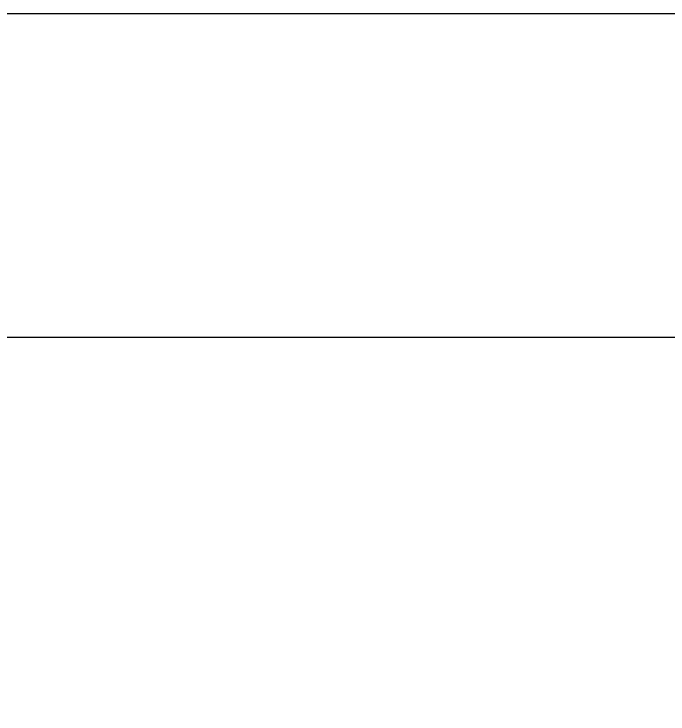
# Model space of a CAD drawing. Extents: x 16296660632 to 16296677930, y -37409619871 to -37409616275.
# Drawn here: x 16296677203.36 to 16296677234.69, y -37409616624.9 to -37409616591.35 of the extents above; entities that cross this region are included whole.
import ezdxf

# ---------------------------------------------------------------- set-up
doc = ezdxf.new("R2010")
doc.units = 0
doc.header["$LTSCALE"] = 10
doc.header["$MEASUREMENT"] = 0
doc.header["$PDMODE"] = 3
doc.header["$PDSIZE"] = -10
doc.layers.get('0').update_dxf_attribs({"linetype": 'CONTINUOUS'})
doc.layers.get('DEFPOINTS').update_dxf_attribs({"linetype": 'CONTINUOUS'})
doc.styles.add('Daelim Dimension', font='NanumGothic.ttf')
doc.dimstyles.new('DEFAULT', dxfattribs={"dimscale": 2, "dimtxt": 2, "dimasz": 2, "dimexe": 0, "dimexo": 2, "dimgap": 1, "dimtad": 1, "dimdec": 1, "dimzin": 9, "dimdsep": 46, "dimtxsty": 'Daelim Dimension', "dimcen": 0.5, "dimclrd": 252, "dimclre": 252, "dimclrt": 3, "dimadec": 1, "dimazin": 0, "dimtfac": 1, "dimtdec": 1, "dimtix": 1, "dimtmove": 0, "dimatfit": 3, "dimfxl": 1, "dimtolj": 1, "dimtzin": 1, "dimlwd": 9, "dimlwe": 9, "dimarcsym": 0})

# ---------------------------------------------------------------- blocks, each defined once
blk = doc.blocks.new('*D4')
at = {"color": 5, "lineweight": 9, "transparency": 16777216}
for p, q in [((16296677189.30537, -37409616620.09404), (16296677189.30537, -37409616654.751022)), ((16296677706.603531, -37409616620.09404), (16296677706.603531, -37409616654.751022)), ((16296677193.30537, -37409616654.751022), (16296677702.603531, -37409616654.751022))]:
    blk.add_line(p, q, dxfattribs=at)
at = {"color": 5, "transparency": 16777216}
for points in [[(16296677193.30537, -37409616654.084358), (16296677193.30537, -37409616655.417686), (16296677189.30537, -37409616654.751022)], [(16296677702.603531, -37409616654.084358), (16296677702.603531, -37409616655.417686), (16296677706.603531, -37409616654.751022)]]:
    blk.add_solid(points, dxfattribs=at)
at = {"layer": 'DEFPOINTS', "color": 0, "transparency": 16777216}
for p in [(16296677189.30537, -37409616616.09404), (16296677706.603531, -37409616616.09404), (16296677706.603531, -37409616654.751022)]:
    blk.add_point(p, dxfattribs=at)
at = {"color": 7, "transparency": 16777216, "insert": (16296677447.954451, -37409616648.190224), "char_height": 8, "attachment_point": 5, "style": 'Daelim Dimension'}
blk.add_mtext('\\A1;517.3', dxfattribs=at)

msp = doc.modelspace()

# ---------------------------------------------------------------- linework, layer by layer
at = {"color": 7, "linetype": 'Continuous', "lineweight": 15}
for p, q in [((16296677700.36727, -37409616591.3452), (16296677195.541599, -37409616591.3452)), ((16296677195.542139, -37409616606.8452), (16296677700.366739, -37409616606.8452))]:
    msp.add_line(p, q, dxfattribs=at)

# ---------------------------------------------------------------- dimensions: what is measured, and where the dimension line sits
dim = msp.add_linear_dim(base=(16296677706.603531, -37409616654.751022), p1=(16296677189.30537, -37409616616.09404), p2=(16296677706.603531, -37409616616.09404), dimstyle='DEFAULT', override={"dimtxt": 4, "dimclrd": 5, "dimclre": 5, "dimclrt": 7})
dim.commit()
dim.dimension.update_dxf_attribs({"geometry": '*D4', "text_midpoint": (16296677447.954451, -37409616648.190224)})

doc.saveas('drawing.dxf')
